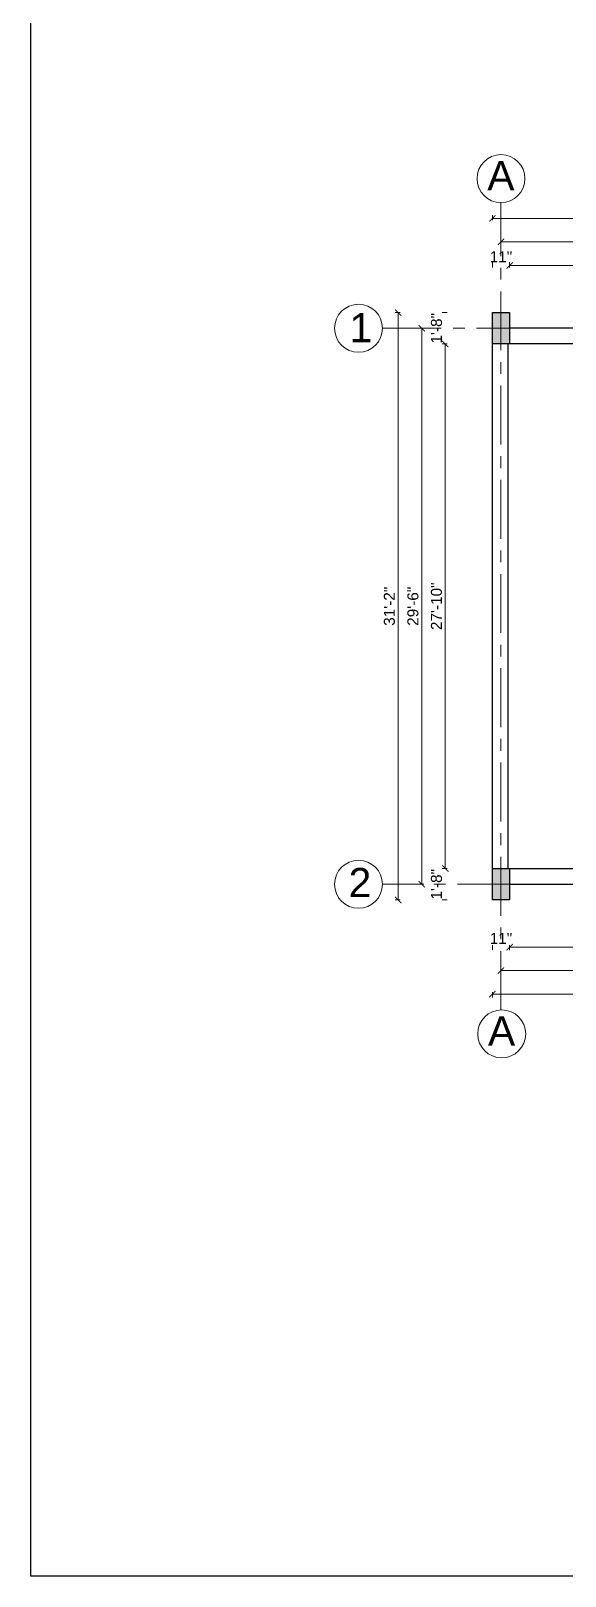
# Model space of a CAD drawing. Header units: inches. Extents: x -6800 to 96653, y -25814 to 17379.
# Drawn here: x 9686 to 10027, y -3547 to -2563 of the extents above; entities that cross this region are included whole.
import ezdxf

# ---------------------------------------------------------------- set-up
doc = ezdxf.new("R2010")
doc.units = ezdxf.units.IN
doc.header["$MEASUREMENT"] = 0
doc.header["$PDMODE"] = 34
doc.linetypes.add('CENTER', pattern=[2, 1.25, -0.25, 0.25, -0.25])
doc.layers.add('A-Windows', color=7, linetype='Continuous')
for name, color, linetype, lineweight in [('Cent line', 54, 'CENTER', 9), ('dimension', 50, 'Continuous', 20), ('dimension @ 1', 50, 'Continuous', 20), ('text', 31, 'Continuous', 13), ('Win ele', 211, 'Continuous', 15)]:
    doc.layers.add(name, color=color, linetype=linetype, lineweight=lineweight)
doc.styles.get("Standard").update_dxf_attribs({"font": 'arial.ttf'})
doc.dimstyles.get("Standard").update_dxf_attribs({"dimtxt": 7, "dimasz": 4, "dimexe": 2, "dimexo": 2, "dimgap": 2, "dimtad": 1, "dimdec": 0, "dimzin": 0, "dimdsep": 46, "dimlunit": 4, "dimtxsty": 'Standard', "dimblk": 'ARCHTICK', "dimcen": 0.25, "dimclrd": 256, "dimclre": 256, "dimclrt": 256, "dimadec": 0, "dimazin": 0, "dimtfac": 1, "dimtdec": 0, "dimtofl": 0, "dimtmove": 0, "dimatfit": 3, "dimfxl": 1, "dimfxlon": 1, "dimtolj": 1, "dimtzin": 0, "dimlwd": -1, "dimlwe": -1, "dimarcsym": 1})

# ---------------------------------------------------------------- blocks, each defined once
blk = doc.blocks.new('*D947')
at = {"layer": 'Defpoints', "color": 0, "transparency": 16777216}
for p in [(9991.35, -2712.04), (9980.35, -2742.04), (9991.35, -2742.04)]:
    blk.add_point(p, dxfattribs=at)
at = {"layer": 'dimension', "transparency": 16777216}
for p, q in [((9980.35, -2713.29), (9980.35, -2710.04)), ((9991.35, -2713.29), (9991.35, -2710.04))]:
    blk.add_line(p, q, dxfattribs=at)
at = {"layer": 'dimension', "transparency": 16777216, "insert": (9985.85, -2706.52), "char_height": 7, "attachment_point": 5}
blk.add_mtext('\\A1;11"', dxfattribs=at)
blk = doc.blocks.new('_ArchTick')
at = {"color": 0, "linetype": 'ByBlock', "const_width": 0.15}
blk.add_lwpolyline([(-0.5, -0.5), (0.5, 0.5)], dxfattribs=at)
blk = doc.blocks.new('*D946')
at = {"layer": 'Defpoints', "color": 0, "transparency": 16777216}
for p in [(10099.35, -2712.04), (9991.35, -2742.04), (10099.35, -2742.04)]:
    blk.add_point(p, dxfattribs=at)
at = {"layer": 'dimension', "transparency": 16777216}
for p, q in [((9991.35, -2713.29), (9991.35, -2710.04)), ((9991.35, -2712.04), (10099.35, -2712.04)), ((10099.35, -2713.29), (10099.35, -2710.04))]:
    blk.add_line(p, q, dxfattribs=at)
at = {"layer": 'dimension', "transparency": 16777216, "xscale": 4, "yscale": 4, "zscale": 4, "rotation": 180}
blk.add_blockref('_ArchTick', (9991.35, -2712.04), dxfattribs=at)
at = {"layer": 'dimension', "transparency": 16777216, "xscale": 4, "yscale": 4, "zscale": 4}
blk.add_blockref('_ArchTick', (10099.35, -2712.04), dxfattribs=at)
at = {"layer": 'dimension', "transparency": 16777216, "insert": (10045.35, -2706.46), "char_height": 7, "attachment_point": 5}
blk.add_mtext("\\A1;9'", dxfattribs=at)
blk = doc.blocks.new('*D936')
at = {"layer": 'Defpoints', "color": 0, "transparency": 16777216}
for p in [(10104.85, -2697.04), (9985.85, -2742.04), (10104.85, -2742.04)]:
    blk.add_point(p, dxfattribs=at)
at = {"layer": 'dimension', "transparency": 16777216}
for p, q in [((9985.85, -2698.29), (9985.85, -2695.04)), ((10104.85, -2698.29), (10104.85, -2695.04)), ((9985.85, -2697.04), (10104.85, -2697.04))]:
    blk.add_line(p, q, dxfattribs=at)
at = {"layer": 'dimension', "transparency": 16777216, "xscale": 4, "yscale": 4, "zscale": 4, "rotation": 180}
blk.add_blockref('_ArchTick', (9985.85, -2697.04), dxfattribs=at)
at = {"layer": 'dimension', "transparency": 16777216, "xscale": 4, "yscale": 4, "zscale": 4}
blk.add_blockref('_ArchTick', (10104.85, -2697.04), dxfattribs=at)
at = {"layer": 'dimension', "transparency": 16777216, "insert": (10045.35, -2691.46), "char_height": 7, "attachment_point": 5}
blk.add_mtext('\\A1;9\'-11"', dxfattribs=at)
blk = doc.blocks.new('*D932')
at = {"layer": 'Defpoints', "color": 0, "transparency": 16777216}
for p in [(9980.35, -2682.04), (9980.35, -2742.04), (10585.35, -2752.04)]:
    blk.add_point(p, dxfattribs=at)
at = {"layer": 'dimension', "transparency": 16777216}
for p, q in [((9980.35, -2683.29), (9980.35, -2680.04)), ((10585.35, -2682.04), (9980.35, -2682.04)), ((10585.35, -2683.29), (10585.35, -2680.04))]:
    blk.add_line(p, q, dxfattribs=at)
at = {"layer": 'dimension', "transparency": 16777216, "xscale": 4, "yscale": 4, "zscale": 4, "rotation": 180}
blk.add_blockref('_ArchTick', (9980.35, -2682.04), dxfattribs=at)
at = {"layer": 'dimension', "transparency": 16777216, "xscale": 4, "yscale": 4, "zscale": 4}
blk.add_blockref('_ArchTick', (10585.35, -2682.04), dxfattribs=at)
at = {"layer": 'dimension', "transparency": 16777216, "insert": (10282.85, -2676.46), "char_height": 7, "attachment_point": 5}
blk.add_mtext('\\A1;50\'-5"', dxfattribs=at)
blk = doc.blocks.new('*D931')
at = {"layer": 'Defpoints', "color": 0, "transparency": 16777216}
for p in [(9980.35, -2742.04), (9950.35, -2762.04), (9980.35, -2762.04)]:
    blk.add_point(p, dxfattribs=at)
at = {"layer": 'dimension', "transparency": 16777216}
for p, q in [((9951.6, -2742.04), (9948.35, -2742.04)), ((9951.6, -2762.04), (9948.35, -2762.04))]:
    blk.add_line(p, q, dxfattribs=at)
at = {"layer": 'dimension', "transparency": 16777216, "insert": (9944.77, -2752.04), "char_height": 7, "attachment_point": 5, "rotation": 90}
blk.add_mtext('\\A1;1\'-8"', dxfattribs=at)
blk = doc.blocks.new('*D930')
at = {"layer": 'Defpoints', "color": 0, "transparency": 16777216}
for p in [(9980.35, -2762.04), (9950.35, -3096.04), (9980.35, -3096.04)]:
    blk.add_point(p, dxfattribs=at)
at = {"layer": 'dimension', "transparency": 16777216}
for p, q in [((9951.6, -2762.04), (9948.35, -2762.04)), ((9950.35, -2762.04), (9950.35, -3096.04)), ((9951.6, -3096.04), (9948.35, -3096.04))]:
    blk.add_line(p, q, dxfattribs=at)
at = {"layer": 'dimension', "transparency": 16777216, "xscale": 4, "yscale": 4, "zscale": 4}
for p, rotation in [((9950.35, -2762.04), 90), ((9950.35, -3096.04), 270)]:
    blk.add_blockref('_ArchTick', p, dxfattribs=dict(at, rotation=rotation))
at = {"layer": 'dimension', "transparency": 16777216, "insert": (9944.77, -2929.04), "char_height": 7, "attachment_point": 5, "rotation": 90}
blk.add_mtext('\\A1;27\'-10"', dxfattribs=at)
blk = doc.blocks.new('*D929')
at = {"layer": 'Defpoints', "color": 0, "transparency": 16777216}
for p in [(9980.35, -3096.04), (9950.35, -3116.04), (9980.35, -3116.04)]:
    blk.add_point(p, dxfattribs=at)
at = {"layer": 'dimension', "transparency": 16777216}
for p, q in [((9951.6, -3096.04), (9948.35, -3096.04)), ((9951.6, -3116.04), (9948.35, -3116.04))]:
    blk.add_line(p, q, dxfattribs=at)
at = {"layer": 'dimension', "transparency": 16777216, "insert": (9944.77, -3106.04), "char_height": 7, "attachment_point": 5, "rotation": 90}
blk.add_mtext('\\A1;1\'-8"', dxfattribs=at)
blk = doc.blocks.new('*D928')
at = {"layer": 'Defpoints', "color": 0, "transparency": 16777216}
for p in [(9980.35, -2752.04), (9935.35, -3106.04), (9980.35, -3106.04)]:
    blk.add_point(p, dxfattribs=at)
at = {"layer": 'dimension', "transparency": 16777216}
for p, q in [((9936.6, -2752.04), (9933.35, -2752.04)), ((9935.35, -2752.04), (9935.35, -3106.04)), ((9936.6, -3106.04), (9933.35, -3106.04))]:
    blk.add_line(p, q, dxfattribs=at)
at = {"layer": 'dimension', "transparency": 16777216, "xscale": 4, "yscale": 4, "zscale": 4}
for p, rotation in [((9935.35, -2752.04), 90), ((9935.35, -3106.04), 270)]:
    blk.add_blockref('_ArchTick', p, dxfattribs=dict(at, rotation=rotation))
at = {"layer": 'dimension', "transparency": 16777216, "insert": (9929.77, -2929.04), "char_height": 7, "attachment_point": 5, "rotation": 90}
blk.add_mtext('\\A1;29\'-6"', dxfattribs=at)
blk = doc.blocks.new('*D927')
at = {"layer": 'Defpoints', "color": 0, "transparency": 16777216}
for p in [(9920.35, -2742.04), (9980.35, -2742.04), (9980.35, -3116.04)]:
    blk.add_point(p, dxfattribs=at)
at = {"layer": 'dimension', "transparency": 16777216}
for p, q in [((9921.6, -2742.04), (9918.35, -2742.04)), ((9920.35, -3116.04), (9920.35, -2742.04)), ((9921.6, -3116.04), (9918.35, -3116.04))]:
    blk.add_line(p, q, dxfattribs=at)
at = {"layer": 'dimension', "transparency": 16777216, "xscale": 4, "yscale": 4, "zscale": 4}
for p, rotation in [((9920.35, -2742.04), 90), ((9920.35, -3116.04), 270)]:
    blk.add_blockref('_ArchTick', p, dxfattribs=dict(at, rotation=rotation))
at = {"layer": 'dimension', "transparency": 16777216, "insert": (9914.77, -2929.04), "char_height": 7, "attachment_point": 5, "rotation": 90}
blk.add_mtext('\\A1;31\'-2"', dxfattribs=at)
blk = doc.blocks.new('*D926')
at = {"layer": 'Defpoints', "color": 0, "transparency": 16777216}
for p in [(9980.35, -3116.04), (9991.35, -3116.04), (9991.35, -3146.04)]:
    blk.add_point(p, dxfattribs=at)
at = {"layer": 'dimension', "transparency": 16777216}
for p, q in [((9980.35, -3144.79), (9980.35, -3148.04)), ((9991.35, -3144.79), (9991.35, -3148.04))]:
    blk.add_line(p, q, dxfattribs=at)
at = {"layer": 'dimension', "transparency": 16777216, "insert": (9985.85, -3140.52), "char_height": 7, "attachment_point": 5}
blk.add_mtext('\\A1;11"', dxfattribs=at)
blk = doc.blocks.new('*D925')
at = {"layer": 'Defpoints', "color": 0, "transparency": 16777216}
for p in [(9991.35, -3116.04), (10099.35, -3116.04), (10099.35, -3146.04)]:
    blk.add_point(p, dxfattribs=at)
at = {"layer": 'dimension', "transparency": 16777216}
for p, q in [((9991.35, -3144.79), (9991.35, -3148.04)), ((9991.35, -3146.04), (10099.35, -3146.04)), ((10099.35, -3144.79), (10099.35, -3148.04))]:
    blk.add_line(p, q, dxfattribs=at)
at = {"layer": 'dimension', "transparency": 16777216, "xscale": 4, "yscale": 4, "zscale": 4, "rotation": 180}
blk.add_blockref('_ArchTick', (9991.35, -3146.04), dxfattribs=at)
at = {"layer": 'dimension', "transparency": 16777216, "xscale": 4, "yscale": 4, "zscale": 4}
blk.add_blockref('_ArchTick', (10099.35, -3146.04), dxfattribs=at)
at = {"layer": 'dimension', "transparency": 16777216, "insert": (10045.35, -3140.46), "char_height": 7, "attachment_point": 5}
blk.add_mtext("\\A1;9'", dxfattribs=at)
blk = doc.blocks.new('*D913')
at = {"layer": 'Defpoints', "color": 0, "transparency": 16777216}
for p in [(10585.35, -3106.04), (9980.35, -3116.04), (9980.35, -3176.04)]:
    blk.add_point(p, dxfattribs=at)
at = {"layer": 'dimension', "transparency": 16777216}
for p, q in [((9980.35, -3174.79), (9980.35, -3178.04)), ((10585.35, -3176.04), (9980.35, -3176.04)), ((10585.35, -3174.79), (10585.35, -3178.04))]:
    blk.add_line(p, q, dxfattribs=at)
at = {"layer": 'dimension', "transparency": 16777216, "xscale": 4, "yscale": 4, "zscale": 4, "rotation": 180}
blk.add_blockref('_ArchTick', (9980.35, -3176.04), dxfattribs=at)
at = {"layer": 'dimension', "transparency": 16777216, "xscale": 4, "yscale": 4, "zscale": 4}
blk.add_blockref('_ArchTick', (10585.35, -3176.04), dxfattribs=at)
at = {"layer": 'dimension', "transparency": 16777216, "insert": (10282.85, -3170.46), "char_height": 7, "attachment_point": 5}
blk.add_mtext('\\A1;50\'-5"', dxfattribs=at)
blk = doc.blocks.new('*D908')
at = {"layer": 'Defpoints', "color": 0, "transparency": 16777216}
for p in [(9985.85, -3116.04), (10104.85, -3116.04), (10104.85, -3161.04)]:
    blk.add_point(p, dxfattribs=at)
at = {"layer": 'dimension', "transparency": 16777216}
for p, q in [((9985.85, -3159.79), (9985.85, -3163.04)), ((9985.85, -3161.04), (10104.85, -3161.04)), ((10104.85, -3159.79), (10104.85, -3163.04))]:
    blk.add_line(p, q, dxfattribs=at)
at = {"layer": 'dimension', "transparency": 16777216, "xscale": 4, "yscale": 4, "zscale": 4, "rotation": 180}
blk.add_blockref('_ArchTick', (9985.85, -3161.04), dxfattribs=at)
at = {"layer": 'dimension', "transparency": 16777216, "xscale": 4, "yscale": 4, "zscale": 4}
blk.add_blockref('_ArchTick', (10104.85, -3161.04), dxfattribs=at)
at = {"layer": 'dimension', "transparency": 16777216, "insert": (10045.35, -3155.46), "char_height": 7, "attachment_point": 5}
blk.add_mtext('\\A1;9\'-11"', dxfattribs=at)

msp = doc.modelspace()

# ---------------------------------------------------------------- hatches: boundary and pattern name
at = {"layer": 'Win ele', "transparency": 33554526}
h = msp.add_hatch(color=256, dxfattribs=at)
h.dxf.hatch_style = 1
h.paths.add_polyline_path([(10467.35, -2752.04), (10467.35, -2742.04), (10456.35, -2742.04), (10456.35, -2762.04), (10467.35, -2762.04)])
h.paths.add_polyline_path([(10348.35, -2742.04), (10337.35, -2742.04), (10337.35, -2762.04), (10348.35, -2762.04)])
h.paths.add_polyline_path([(10229.35, -2742.04), (10218.35, -2742.04), (10218.35, -2762.04), (10229.35, -2762.04)])
h.paths.add_polyline_path([(10110.35, -2742.04), (10099.35, -2742.04), (10099.35, -2762.04), (10110.35, -2762.04)])
h.paths.add_polyline_path([(9991.35, -2742.04), (9980.35, -2742.04), (9980.35, -2762.04), (9991.35, -2762.04)])
h = msp.add_hatch(color=256, dxfattribs=at)
h.dxf.hatch_style = 1
h.paths.add_polyline_path([(9991.35, -3096.04), (9980.35, -3096.04), (9980.35, -3116.04), (9991.35, -3116.04)])
h.paths.add_polyline_path([(10099.35, -3116.04), (10110.35, -3116.04), (10110.35, -3096.04), (10099.35, -3096.04)])
h.paths.add_polyline_path([(10218.35, -3116.04), (10229.35, -3116.04), (10229.35, -3096.04), (10218.35, -3096.04)])
h.paths.add_polyline_path([(10337.35, -3116.04), (10348.35, -3116.04), (10348.35, -3096.04), (10337.35, -3096.04)])
h.paths.add_polyline_path([(10456.35, -3116.04), (10467.35, -3116.04), (10467.35, -3096.04), (10456.35, -3096.04)])

# ---------------------------------------------------------------- linework, layer by layer
at = {"layer": 'A-Windows'}
for p, q in [((9980.35, -2742.04), (9980.35, -2742.04)), ((9980.35, -2742.04), (9985.85, -2742.04)), ((10099.35, -2752.04), (9991.35, -2752.04)), ((9980.35, -3096.04), (9980.35, -2762.04)), ((9990.35, -3096.04), (9990.35, -2762.04)), ((10099.35, -2762.04), (9991.35, -2762.04)), ((9991.35, -3096.04), (10099.35, -3096.04)), ((9991.35, -3106.04), (10099.35, -3106.04))]:
    msp.add_line(p, q, dxfattribs=at)
for points in [[(9686.34, -1692.18), (12549.77, -1692.18), (12549.77, -3546.52), (9686.34, -3546.52)], [(9980.35, -2742.04), (9991.35, -2742.04), (9991.35, -2762.04), (9980.35, -2762.04)], [(9980.35, -3096.04), (9991.35, -3096.04), (9991.35, -3116.04), (9980.35, -3116.04)]]:
    msp.add_lwpolyline(points, close=True, dxfattribs=at)
at = {"layer": 'Cent line', "ltscale": 30, "transparency": 33554643}
for p, q in [((9985.85, -3186.04), (9985.85, -2672.04)), ((9910.35, -2752.04), (10655.56, -2752.04)), ((10655.56, -3106.04), (9910.35, -3106.04))]:
    msp.add_line(p, q, dxfattribs=at)
at = {"layer": 'dimension', "transparency": 33554651}
for centre in [(9985.85, -2656.77), (9895.08, -2752.04), (9895.08, -3106.04), (9986.32, -3201.3)]:
    msp.add_circle(centre, 15.27, dxfattribs=at)

# ---------------------------------------------------------------- texts
at = {"layer": 'text', "char_height": 18.58, "attachment_point": 1}
for s, insert in [('A', (9977.14, -2645.58)), ('1', (9889.39, -2742.33)), ('2', (9888.78, -3095.64)), ('A', (9977.6, -3190.12))]:
    msp.add_mtext_dynamic_manual_height_columns(s, width=269.4231, gutter_width=4.64, heights=[0], dxfattribs=dict(at, insert=insert))

# ---------------------------------------------------------------- dimensions: what is measured, and where the dimension line sits
at = {"layer": 'dimension @ 1', "transparency": 33554651}
for base, p1, p2, picture, middle in [((9980.35, -2682.04), (10585.35, -2752.04), (9980.35, -2742.04), '*D932', (10282.85, -2676.46)), ((10104.85, -2697.04), (9985.85, -2742.04), (10104.85, -2742.04), '*D936', (10045.35, -2691.46)), ((9991.35, -2712.04), (9980.35, -2742.04), (9991.35, -2742.04), '*D947', (9985.85, -2706.52)), ((10099.35, -2712.04), (9991.35, -2742.04), (10099.35, -2742.04), '*D946', (10045.35, -2706.46)), ((9980.35, -3176.04), (10585.35, -3106.04), (9980.35, -3116.04), '*D913', (10282.85, -3170.46)), ((9991.35, -3146.04), (9980.35, -3116.04), (9991.35, -3116.04), '*D926', (9985.85, -3140.52)), ((10104.85, -3161.04), (9985.85, -3116.04), (10104.85, -3116.04), '*D908', (10045.35, -3155.46)), ((10099.35, -3146.04), (9991.35, -3116.04), (10099.35, -3116.04), '*D925', (10045.35, -3140.46))]:
    dim = msp.add_linear_dim(base=base, p1=p1, p2=p2, dimstyle='Standard', override={"dimscale": 1, "dimtix": 1, "dimtofl": 0, "dimtmove": 1, "dimatfit": 0, "dimfxl": 1.25}, dxfattribs=at)
    dim.commit()
    dim.dimension.update_dxf_attribs({"geometry": picture, "text_midpoint": middle})
for base, p1, p2, picture, middle in [((9920.35, -2742.04), (9980.35, -3116.04), (9980.35, -2742.04), '*D927', (9914.77, -2929.04)), ((9950.35, -2762.04), (9980.35, -2742.04), (9980.35, -2762.04), '*D931', (9944.77, -2752.04)), ((9935.35, -3106.04), (9980.35, -2752.04), (9980.35, -3106.04), '*D928', (9929.77, -2929.04)), ((9950.35, -3096.04), (9980.35, -2762.04), (9980.35, -3096.04), '*D930', (9944.77, -2929.04)), ((9950.35, -3116.04), (9980.35, -3096.04), (9980.35, -3116.04), '*D929', (9944.77, -3106.04))]:
    dim = msp.add_linear_dim(base=base, p1=p1, p2=p2, angle=90, dimstyle='Standard', override={"dimscale": 1, "dimtix": 1, "dimtofl": 0, "dimtmove": 1, "dimatfit": 0, "dimfxl": 1.25}, dxfattribs=at)
    dim.commit()
    dim.dimension.update_dxf_attribs({"geometry": picture, "text_midpoint": middle})

doc.saveas('drawing.dxf')
